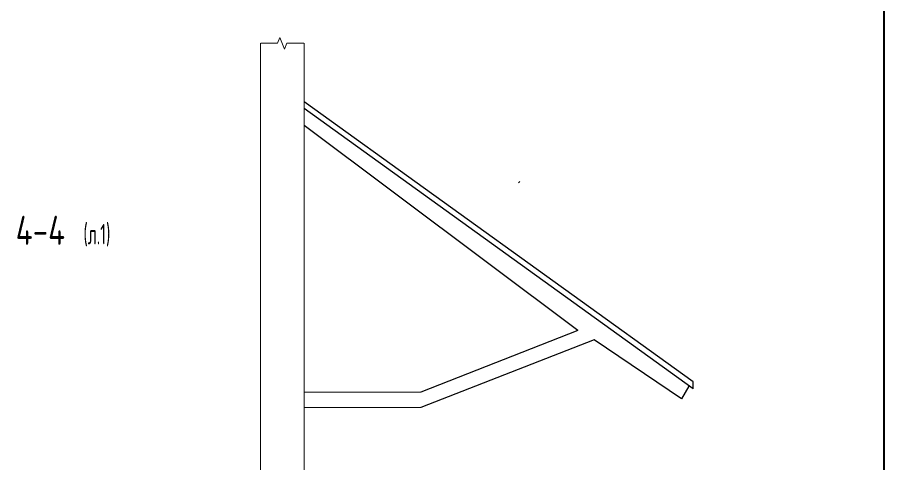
# Model space of a CAD drawing. Header units: millimetres. Extents: x -2281 to 5887, y 0 to 4166.
# Drawn here: x 3210 to 3359, y 491 to 567.8 of the extents above; entities that cross this region are included whole.
import ezdxf

# ---------------------------------------------------------------- set-up
doc = ezdxf.new("R2010")
doc.units = ezdxf.units.MM
for name, pattern in [('K5LT32903', [0]), ('K5LT_BASIC', [0]), ('K5LT_THIN', [0]), ('K5LT_THIN_INCLUDED_TO_HATCHING', [0])]:
    doc.linetypes.add(name, pattern=pattern)
doc.layers.add('Системный слой', color=7, linetype='Continuous')
doc.styles.add('KTEXTSTYLE', font='GOST_AU.SHX', dxfattribs={"width": 0.96, "height": 5})

# ---------------------------------------------------------------- blocks, each defined once
blk = doc.blocks.new('U691')
at = {"layer": 'Системный слой', "color": 7, "linetype": 'K5LT_THIN_INCLUDED_TO_HATCHING', "lineweight": 13}
for p, q in [((3254.76, 563.29), (3251.86, 563.29)), ((3255.16, 564.29), (3254.76, 563.29)), ((3255.96, 562.29), (3255.16, 564.29)), ((3256.36, 563.29), (3255.96, 562.29)), ((3259.26, 563.29), (3256.36, 563.29))]:
    blk.add_line(p, q, dxfattribs=at)
blk = doc.blocks.new('U722')
at = {"layer": 'Системный слой', "color": 7, "linetype": 'K5LT32903', "lineweight": 25}
for p, q in [((3326.21, 505.05), (3259.36, 553.23)), ((3326.21, 503.89), (3259.36, 552.08)), ((3306.38, 513.91), (3259.36, 549.18)), ((3306.38, 513.91), (3279.4, 503.31)), ((3309.2, 512.28), (3279.4, 500.65)), ((3324.26, 502.13), (3309.2, 512.28)), ((3325.51, 504.3), (3324.26, 502.13)), ((3326.21, 503.89), (3326.21, 505.05))]:
    blk.add_line(p, q, dxfattribs=at)
at = {"layer": 'Системный слой', "color": 7, "linetype": 'K5LT_THIN', "lineweight": 13}
for p, q in [((3279.4, 503.31), (3259.26, 503.31)), ((3279.4, 500.65), (3259.26, 500.65))]:
    blk.add_line(p, q, dxfattribs=at)

msp = doc.modelspace()

# ---------------------------------------------------------------- hatches: boundary and pattern name
at = {"layer": 'Системный слой'}
h = msp.add_hatch(dxfattribs=at)
h.set_pattern_fill('', style=0, pattern_type=0)
h.set_pattern_definition([(45, (0, 0), (-4.490128, 4.490128), [])])
h.paths.add_polyline_path([(3293.42623, 542.06851), (3293.26373, 542.06851), (3293.26373, 541.71851), (3293.42623, 541.71851)])
h.paths.add_polyline_path([(3293.90123, 541.71851), (3294.14498, 541.71851), (3294.14498, 540.70601), (3294.33248, 540.70601), (3294.33248, 539.69351), (3293.90123, 539.69351), (3293.90123, 539.34351), (3293.94498, 539.34351), (3294.01998, 539.26851), (3294.50748, 539.26851), (3294.50748, 540.65778), (3294.39008, 540.80892), (3294.30657, 540.98112), (3294.26057, 541.16689), (3294.25179, 541.29351), (3294.27174, 541.48385), (3294.33071, 541.66592), (3294.42614, 541.83182), (3294.50748, 541.92925), (3294.50748, 542.14351), (3294.01998, 542.14351), (3293.94498, 542.06851), (3293.90123, 542.06851)])
h.paths.add_polyline_path([(3294.25179, 541.29351), (3294.27174, 541.10317), (3294.33071, 540.9211), (3294.42614, 540.75521), (3294.50748, 540.65778), (3294.50748, 541.92925), (3294.39008, 541.7781), (3294.30657, 541.6059), (3294.26057, 541.42013)])
h.paths.add_polyline_path([(3293.42623, 539.69351), (3293.26373, 539.69351), (3293.26373, 539.34351), (3293.42623, 539.34351)])
h.paths.add_polyline_path([(3296.00748, 539.69351), (3296.00748, 540.70601), (3296.19498, 540.70601), (3296.19498, 541.29351), (3296.08817, 541.29351), (3296.06822, 541.10317), (3296.00925, 540.9211), (3295.91382, 540.75521), (3295.83248, 540.65778), (3295.83248, 539.26851), (3296.31998, 539.26851), (3296.39498, 539.34351), (3296.43873, 539.34351), (3296.43873, 539.69351)])
h.paths.add_polyline_path([(3296.91373, 539.34351), (3297.07623, 539.34351), (3297.07623, 539.69351), (3296.91373, 539.69351)])
h.paths.add_polyline_path([(3296.08817, 541.29351), (3296.06822, 541.48385), (3296.00925, 541.66592), (3295.91382, 541.83182), (3295.83248, 541.92925), (3295.83248, 540.65778), (3295.94988, 540.80892), (3296.03339, 540.98112), (3296.07939, 541.16689)])
h.paths.add_polyline_path([(3295.83248, 542.14351), (3295.83248, 541.92925), (3295.94988, 541.7781), (3296.03339, 541.6059), (3296.07939, 541.42013), (3296.08817, 541.29351), (3296.19498, 541.29351), (3296.19498, 541.71851), (3296.43873, 541.71851), (3296.43873, 542.06851), (3296.39498, 542.06851), (3296.31998, 542.14351)])
h.paths.add_polyline_path([(3297.07623, 542.06851), (3296.91373, 542.06851), (3296.91373, 541.71851), (3297.07623, 541.71851)])

# ---------------------------------------------------------------- linework, layer by layer
at = {"color": 5, "linetype": 'K5LT_BASIC', "lineweight": 35, "true_color": 0x0000ff}
msp.add_line((3359, 589), (3359, 5), dxfattribs=at)
at = {"layer": 'Системный слой', "color": 7, "linetype": 'K5LT_THIN', "lineweight": 13}
for p, q in [((3251.85916, 563.29276), (3251.85916, 441.87461)), ((3259.35916, 563.29273), (3259.35916, 441.87461)), ((3251.85916, 547.76314), (3251.85916, 441.87461))]:
    msp.add_line(p, q, dxfattribs=at)

# ---------------------------------------------------------------- block references
at = {"layer": 'Системный слой'}
for name in ['U691', 'U722']:
    msp.add_blockref(name, (0, 0), dxfattribs=at)

# ---------------------------------------------------------------- texts
at = {"layer": 'Системный слой', "color": 7, "char_height": 2.5, "attachment_point": 1, "style": 'KTEXTSTYLE'}
for s, insert in [('\\H3.5;\\W0.965;\\Q15;\\Q0;\\H5.00;4-4', (3209.73353, 533.63086)), ('\\H3.5;\\W0.965;\\Q15;\\Q0;\\W0.715;(л.1)', (3221.37657, 532.21152))]:
    msp.add_mtext(s, dxfattribs=dict(at, insert=insert))

doc.saveas('drawing.dxf')
